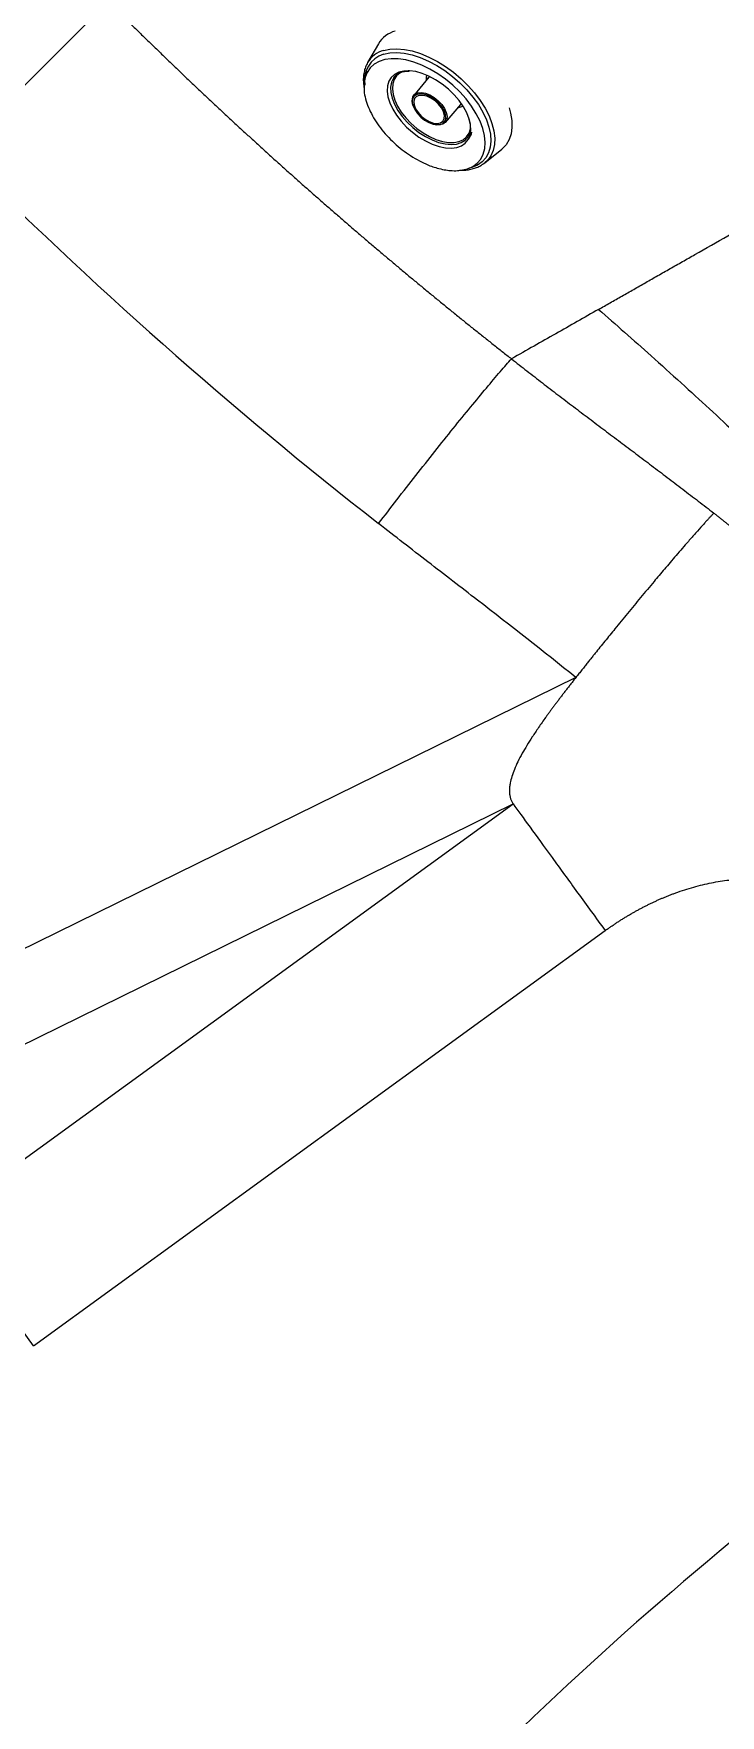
# Model space of a CAD drawing. Extents: x 398 to 508, y 623 to 782.
# Drawn here: x 470.7 to 478.29, y 679.11 to 697.71 of the extents above; entities that cross this region are included whole.
import ezdxf

# ---------------------------------------------------------------- set-up
doc = ezdxf.new("R2010")
doc.units = 0
doc.header["$MEASUREMENT"] = 0
doc.layers.add('GEOMETRY', color=2, linetype='Continuous', lineweight=25)

msp = doc.modelspace()

# ---------------------------------------------------------------- linework, layer by layer
at = {"layer": 'GEOMETRY'}
for p, q in [((471.524, 698.068), (469.866, 696.41)), ((474.511, 697.601), (474.392, 697.394)), ((474.386, 697.298), (474.368, 697.242)), ((474.689, 697.24), (474.681, 697.23)), ((475.068, 697.232), (474.901, 697.032)), ((475.251, 696.733), (475.422, 696.93)), ((475.422, 696.93), (475.429, 696.939)), ((475.247, 696.747), (475.25, 696.752)), ((475.486, 696.553), (475.489, 696.556)), ((475.688, 696.287), (475.874, 696.436)), ((475.541, 696.239), (475.594, 696.266)), ((475.671, 696.275), (475.688, 696.286)), ((476.694, 690.592), (468.967, 686.793)), ((469.265, 685.881), (476.001, 689.193)), ((469.681, 684.601), (476.001, 689.193)), ((470.699, 683.2), (477.019, 687.792)), ((470.699, 683.2), (469.681, 684.601))]:
    msp.add_line(p, q, dxfattribs=at)
at = {"layer": 'GEOMETRY', "flags": 128}
for points in [[(475.666, 696.665), (475.635, 696.746), (475.593, 696.829), (475.542, 696.911), (475.481, 696.992), (475.411, 697.069), (475.335, 697.143), (475.254, 697.21), (475.168, 697.27), (475.079, 697.323), (474.99, 697.366), (474.901, 697.4), (474.814, 697.423), (474.731, 697.436), (474.653, 697.437), (474.582, 697.428), (474.518, 697.407), (474.464, 697.376), (474.419, 697.335), (474.386, 697.285), (474.368, 697.242)], [(474.567, 697.528), (474.637, 697.543), (474.715, 697.547), (474.798, 697.54), (474.886, 697.523), (474.977, 697.494), (475.07, 697.456), (475.163, 697.408), (475.254, 697.351), (475.342, 697.287), (475.426, 697.216), (475.504, 697.139), (475.575, 697.058), (475.637, 696.975), (475.691, 696.889), (475.734, 696.804), (475.766, 696.72), (475.787, 696.638), (475.797, 696.56), (475.794, 696.488), (475.78, 696.422), (475.754, 696.363), (475.717, 696.313), (475.688, 696.287)], [(474.569, 697.486), (474.638, 697.501), (474.715, 697.505), (474.797, 697.497), (474.884, 697.479), (474.974, 697.45), (475.065, 697.411), (475.156, 697.363), (475.246, 697.306), (475.332, 697.241), (475.413, 697.17), (475.489, 697.094), (475.556, 697.013), (475.616, 696.93), (475.666, 696.846), (475.705, 696.762), (475.733, 696.68), (475.75, 696.601), (475.755, 696.526), (475.748, 696.457), (475.729, 696.395), (475.699, 696.341), (475.658, 696.295), (475.606, 696.26), (475.545, 696.235), (475.512, 696.226)], [(474.839, 697.303), (474.792, 697.301), (474.736, 697.288), (474.689, 697.264), (474.652, 697.23), (474.625, 697.187), (474.61, 697.136), (474.607, 697.078), (474.616, 697.015), (474.637, 696.949), (474.669, 696.88), (474.711, 696.812), (474.763, 696.745), (474.823, 696.681), (474.889, 696.623), (474.959, 696.571), (475.033, 696.527), (475.107, 696.491), (475.181, 696.466), (475.252, 696.452), (475.318, 696.448), (475.377, 696.456), (475.429, 696.475), (475.471, 696.503), (475.503, 696.542), (475.524, 696.589), (475.533, 696.644), (475.53, 696.704), (475.515, 696.769), (475.515, 696.769)], [(474.795, 697.298), (474.748, 697.277), (474.711, 697.246), (474.684, 697.206), (474.669, 697.158), (474.665, 697.103), (474.673, 697.042), (474.693, 696.978), (474.723, 696.913), (474.764, 696.847), (474.814, 696.782), (474.872, 696.722), (474.936, 696.666), (475.005, 696.617), (475.076, 696.576), (475.147, 696.544), (475.218, 696.522), (475.285, 696.51), (475.347, 696.51), (475.402, 696.52), (475.449, 696.541), (475.486, 696.572), (475.513, 696.612), (475.529, 696.661), (475.531, 696.677)], [(475.515, 696.769), (475.489, 696.837), (475.451, 696.906), (475.404, 696.974), (475.348, 697.039), (475.285, 697.101), (475.217, 697.156), (475.144, 697.204), (475.07, 697.244), (474.996, 697.274), (474.923, 697.294), (474.855, 697.303), (474.839, 697.303)], [(475.042, 697.202), (475.043, 697.231), (475.048, 697.254)], [(474.681, 697.23), (474.676, 697.223), (474.655, 697.177), (474.645, 697.124), (474.648, 697.064), (474.662, 697), (474.688, 696.934), (474.725, 696.866), (474.773, 696.799), (474.828, 696.735), (474.891, 696.675), (474.959, 696.621), (475.031, 696.575), (475.104, 696.538), (475.177, 696.511), (475.248, 696.494), (475.314, 696.488), (475.374, 696.493), (475.426, 696.51), (475.469, 696.537), (475.486, 696.553)], [(474.893, 697.02), (474.914, 697.044), (474.946, 697.059), (474.986, 697.063), (475.031, 697.055), (475.08, 697.036), (475.128, 697.008), (475.173, 696.972), (475.212, 696.931), (475.242, 696.886), (475.262, 696.842), (475.271, 696.8), (475.267, 696.763), (475.251, 696.734), (475.225, 696.714), (475.189, 696.705), (475.145, 696.707), (475.14, 696.708)], [(475.041, 697.229), (475.042, 697.205), (475.042, 697.198)], [(475.077, 697.241), (475.069, 697.233), (475.068, 697.232)], [(474.892, 697), (474.889, 696.993), (474.886, 696.957), (474.894, 696.917), (474.913, 696.874), (474.942, 696.832), (474.979, 696.792), (475.022, 696.758), (475.069, 696.731), (475.115, 696.713), (475.158, 696.706), (475.197, 696.709), (475.225, 696.722)], [(474.928, 697.039), (474.904, 697.021), (474.892, 697)], [(474.911, 696.996), (474.903, 696.964), (474.906, 696.926), (474.922, 696.884), (474.949, 696.842), (474.985, 696.802), (475.028, 696.768), (475.073, 696.742), (475.119, 696.726), (475.161, 696.721), (475.196, 696.728), (475.222, 696.746), (475.237, 696.774), (475.24, 696.809), (475.23, 696.849), (475.208, 696.892), (475.176, 696.933), (475.137, 696.97), (475.092, 697.001), (475.046, 697.022), (475.002, 697.032), (474.963, 697.031), (474.932, 697.019), (474.911, 696.996)], [(475.25, 696.752), (475.257, 696.779), (475.254, 696.817), (475.241, 696.858), (475.216, 696.901), (475.183, 696.943), (475.142, 696.98), (475.097, 697.011), (475.051, 697.034), (475.005, 697.046), (474.964, 697.048), (474.93, 697.039), (474.928, 697.039)], [(475.955, 696.895), (475.972, 696.835), (475.986, 696.753), (475.988, 696.676), (475.978, 696.605), (475.956, 696.542), (475.923, 696.486), (475.878, 696.44), (475.874, 696.436)], [(475.225, 696.722), (475.227, 696.723), (475.247, 696.747)], [(475.541, 696.239), (475.554, 696.246), (475.604, 696.282), (475.643, 696.327), (475.671, 696.382), (475.687, 696.444), (475.692, 696.512), (475.685, 696.587), (475.666, 696.665)], [(475.446, 696.208), (475.495, 696.22), (475.541, 696.239)]]:
    msp.add_lwpolyline(points, dxfattribs=at)
at = {"layer": 'GEOMETRY'}
for centre, radius, start, end in [((474.778, 697.444), 0.31, 105.4375, 149.4743), ((474.657, 697.199), 0.301, 106.9894, 190.1527), ((474.645, 697.245), 0.294, 105.4189, 149.4929), ((474.709, 697.136), 0.357, 162.7622, 183.3673), ((475.01, 696.97), 0.128, 156.9574, 203.7483), ((475.389, 697.022), 0.123, 273.2568, 297.9411), ((475.358, 696.666), 0.191, 320.0856, 347.9139), ((503.884, 650.114), 40.06, 126.5278, 142.2695), ((503.884, 650.114), 38.08, 126.5278, 142.3602)]:
    msp.add_arc(centre, radius, start, end, dxfattribs=at)
msp.add_ellipse((507.181, 733.725), major_axis=(37.315, 37.315), ratio=0.984922, start_param=3.141593, end_param=3.261061, dxfattribs=at)
for points, knots in [([(471.112, 708.344), (471.453, 707.791), (471.808, 707.25), (472.547, 706.193), (472.931, 705.678), (473.729, 704.672), (474.142, 704.181), (474.997, 703.225), (475.439, 702.76), (476.352, 701.854), (476.823, 701.413), (477.551, 700.772), (477.798, 700.562), (478.173, 700.251), (478.299, 700.148), (478.553, 699.945), (478.68, 699.844), (479.319, 699.346), (479.841, 698.964), (480.906, 698.232), (481.449, 697.882), (482.002, 697.548)], [0, 0, 0, 0, 0.125, 0.125, 0.25, 0.25, 0.375, 0.375, 0.5, 0.5, 0.625, 0.625, 0.6875, 0.6875, 0.71875, 0.71875, 0.75, 0.75, 0.875, 0.875, 1, 1, 1, 1]), ([(471.524, 698.068), (471.555, 698.038), (471.616, 697.977), (471.708, 697.885), (471.8, 697.794), (471.893, 697.703), (471.986, 697.613), (472.079, 697.523), (472.172, 697.433), (472.265, 697.343), (472.359, 697.253), (472.453, 697.164), (472.547, 697.075), (472.641, 696.986), (472.736, 696.897), (472.83, 696.809), (472.925, 696.721), (473.021, 696.633), (473.116, 696.546), (473.212, 696.458), (473.308, 696.371), (473.404, 696.284), (473.5, 696.198), (473.597, 696.112), (473.694, 696.025), (473.791, 695.94), (473.888, 695.854), (473.986, 695.769), (474.084, 695.684), (474.182, 695.599), (474.28, 695.514), (474.378, 695.43), (474.477, 695.346), (474.576, 695.262), (474.675, 695.179), (474.774, 695.095), (474.874, 695.012), (474.973, 694.93), (475.073, 694.847), (475.174, 694.765), (475.274, 694.683), (475.375, 694.601), (475.475, 694.52), (475.576, 694.439), (475.678, 694.358), (475.779, 694.277), (475.881, 694.197), (475.949, 694.143), (475.983, 694.117)], [0, 0, 0, 0, 0.021748, 0.043493, 0.065236, 0.086977, 0.108716, 0.130454, 0.15219, 0.173924, 0.195657, 0.217389, 0.239121, 0.260851, 0.282581, 0.304311, 0.32604, 0.347769, 0.369499, 0.391228, 0.412959, 0.434689, 0.456421, 0.478153, 0.499887, 0.521622, 0.543358, 0.565095, 0.586833, 0.608573, 0.630313, 0.652055, 0.673797, 0.69554, 0.717284, 0.739028, 0.760774, 0.78252, 0.804266, 0.826013, 0.84776, 0.869508, 0.891256, 0.913005, 0.934753, 0.956502, 0.978251, 1, 1, 1, 1]), ([(474.392, 697.394), (474.383, 697.377), (474.366, 697.344), (474.351, 697.288), (474.344, 697.228), (474.343, 697.182), (474.347, 697.155), (474.348, 697.15)], [0, 0, 0, 0, 0.228958, 0.467069, 0.70359, 0.945034, 1, 1, 1, 1]), ([(474.683, 697.231), (474.685, 697.234), (474.694, 697.249), (474.72, 697.269), (474.76, 697.289), (474.805, 697.299), (474.837, 697.299), (474.851, 697.299)], [0, 0, 0, 0, 0.069085, 0.3265, 0.583983, 0.830494, 1, 1, 1, 1]), ([(474.368, 697.241), (474.359, 697.213), (474.35, 697.183), (474.351, 697.15), (474.351, 697.149)], [0, 0, 0, 0, 0.9655457, 1, 1, 1, 1]), ([(474.351, 697.149), (474.351, 697.119), (474.352, 697.061), (474.373, 696.97), (474.408, 696.877), (474.456, 696.784), (474.515, 696.694), (474.585, 696.607), (474.664, 696.524), (474.751, 696.447), (474.843, 696.379), (474.939, 696.32), (475.024, 696.277), (475.097, 696.247), (475.166, 696.225), (475.237, 696.208), (475.312, 696.199), (475.381, 696.197), (475.422, 696.204), (475.44, 696.208)], [0, 0, 0, 0, 0.068805, 0.137131, 0.203705, 0.268662, 0.332784, 0.396869, 0.460931, 0.524983, 0.589038, 0.652789, 0.715211, 0.756067, 0.798019, 0.85121, 0.899637, 0.955423, 1, 1, 1, 1]), ([(476.945, 694.664), (476.988, 694.689), (477.074, 694.738), (477.204, 694.812), (477.335, 694.886), (477.467, 694.962), (477.601, 695.038), (477.737, 695.116), (477.873, 695.193), (478.086, 695.314), (478.372, 695.477), (478.729, 695.681), (479.044, 695.86), (479.34, 696.029), (479.698, 696.234), (480.074, 696.448), (480.433, 696.653), (480.674, 696.79), (480.878, 696.907), (481.058, 697.01), (481.179, 697.078), (481.239, 697.112)], [0, 0, 0, 0, 0.0301838, 0.0606755, 0.0914685, 0.1225644, 0.153967, 0.1856748, 0.2176865, 0.2499999, 0.3347997, 0.4181357, 0.5000001, 0.5552597, 0.6250001, 0.7499999, 0.8165893, 0.8749998, 0.9166806, 0.9583497, 1, 1, 1, 1]), ([(475.511, 696.776), (475.513, 696.766), (475.522, 696.737), (475.528, 696.691), (475.527, 696.642), (475.517, 696.6), (475.503, 696.571), (475.49, 696.558), (475.486, 696.554)], [0, 0, 0, 0, 0.104745, 0.304634, 0.504619, 0.70643, 0.913592, 1, 1, 1, 1]), ([(475.431, 696.204), (475.432, 696.204), (475.453, 696.203), (475.493, 696.207), (475.547, 696.217), (475.598, 696.233), (475.639, 696.252), (475.662, 696.269), (475.671, 696.275)], [0, 0, 0, 0, 0.0145112, 0.2257382, 0.4438934, 0.6525161, 0.8620426, 1, 1, 1, 1]), ([(475.44, 696.208), (475.448, 696.209), (475.486, 696.213), (475.517, 696.228), (475.541, 696.239)], [0, 0, 0, 0, 0.208568, 1, 1, 1, 1]), ([(476.945, 694.664), (476.866, 694.619), (476.708, 694.529), (476.471, 694.394), (476.229, 694.257), (476.066, 694.164), (475.983, 694.117)], [0, 0, 0, 0, 0.245229, 0.491991, 0.740285, 1, 1, 1, 1]), ([(476.945, 694.664), (477.041, 694.58), (477.235, 694.41), (477.54, 694.139), (477.852, 693.857), (478.171, 693.565), (478.487, 693.272), (478.805, 692.972), (479.103, 692.687), (479.368, 692.43), (479.598, 692.203), (479.812, 691.988), (480.016, 691.779), (480.222, 691.565), (480.426, 691.346), (480.572, 691.186), (480.656, 691.091), (480.683, 691.061), (480.71, 691.03), (480.738, 690.998), (480.765, 690.967), (480.795, 690.933), (480.837, 690.885), (480.894, 690.818), (480.962, 690.738), (481.033, 690.653), (481.099, 690.572), (481.169, 690.486), (481.243, 690.393), (481.328, 690.284), (481.41, 690.176), (481.483, 690.078), (481.54, 689.999), (481.587, 689.933), (481.624, 689.881), (481.654, 689.838), (481.682, 689.798), (481.703, 689.767), (481.722, 689.738), (481.745, 689.704), (481.826, 689.581), (481.938, 689.405), (482.066, 689.188), (482.173, 688.996), (482.274, 688.802), (482.37, 688.602), (482.444, 688.436), (482.489, 688.329), (482.507, 688.285), (482.51, 688.277)], [0, 0, 0, 0, 0.045047, 0.091389, 0.144145, 0.193712, 0.243465, 0.295982, 0.347509, 0.388138, 0.425765, 0.460401, 0.494577, 0.52794, 0.564436, 0.599153, 0.60388, 0.60865, 0.613461, 0.618314, 0.623209, 0.628147, 0.633983, 0.645713, 0.659028, 0.670675, 0.68449, 0.695617, 0.709386, 0.725915, 0.744078, 0.757166, 0.768616, 0.778429, 0.785266, 0.791037, 0.796807, 0.802576, 0.80421, 0.809055, 0.816775, 0.855943, 0.882239, 0.905404, 0.933297, 0.959204, 0.983139, 0.997164, 1, 1, 1, 1]), ([(474.513, 692.295), (474.579, 692.382), (474.647, 692.47), (474.785, 692.648), (474.855, 692.738), (474.995, 692.917), (475.065, 693.006), (475.204, 693.18), (475.272, 693.265), (475.404, 693.429), (475.469, 693.508), (475.592, 693.658), (475.65, 693.729), (475.76, 693.859), (475.811, 693.92), (475.904, 694.028), (475.946, 694.076), (475.983, 694.117)], [0, 0, 0, 0, 0.125, 0.125, 0.25, 0.25, 0.375, 0.375, 0.5, 0.5, 0.625, 0.625, 0.75, 0.75, 0.875, 0.875, 1, 1, 1, 1]), ([(475.983, 694.117), (476.011, 694.095), (476.068, 694.05), (476.153, 693.984), (476.239, 693.917), (476.324, 693.851), (476.41, 693.785), (476.496, 693.719), (476.582, 693.654), (476.668, 693.588), (476.754, 693.523), (476.841, 693.458), (476.927, 693.392), (477.013, 693.327), (477.1, 693.262), (477.186, 693.197), (477.273, 693.132), (477.359, 693.067), (477.445, 693.002), (477.532, 692.936), (477.618, 692.871), (477.704, 692.806), (477.79, 692.74), (477.876, 692.675), (477.962, 692.609), (478.048, 692.543), (478.134, 692.477), (478.191, 692.433), (478.219, 692.411)], [0, 0, 0, 0, 0.038481, 0.076959, 0.115435, 0.153909, 0.192381, 0.230852, 0.269321, 0.307791, 0.346259, 0.384727, 0.423193, 0.461658, 0.500121, 0.538583, 0.577044, 0.615503, 0.65396, 0.692415, 0.73087, 0.769322, 0.807773, 0.846222, 0.88467, 0.923115, 0.961559, 1, 1, 1, 1]), ([(478.219, 692.411), (478.217, 692.408), (478.211, 692.402), (478.202, 692.392), (478.192, 692.382), (478.182, 692.371), (478.171, 692.36), (478.16, 692.347), (478.148, 692.334), (478.136, 692.32), (478.122, 692.306), (478.108, 692.29), (478.075, 692.254), (478.02, 692.192), (477.945, 692.106), (477.872, 692.022), (477.804, 691.944), (477.739, 691.867), (477.676, 691.794), (477.616, 691.723), (477.529, 691.619), (477.413, 691.48), (477.268, 691.304), (477.135, 691.142), (477.016, 690.994), (476.934, 690.893), (476.88, 690.826), (476.852, 690.791), (476.823, 690.755), (476.793, 690.716), (476.761, 690.676), (476.728, 690.634), (476.706, 690.606), (476.694, 690.592)], [0, 0, 0, 0, 0.009487, 0.019352, 0.029594, 0.040212, 0.051205, 0.062572, 0.074311, 0.086422, 0.098903, 0.111752, 0.12497, 0.18768, 0.250017, 0.299306, 0.345488, 0.388605, 0.428704, 0.465827, 0.500022, 0.588043, 0.671146, 0.749905, 0.813527, 0.874547, 0.889919, 0.906105, 0.923115, 0.940978, 0.959722, 0.979385, 1, 1, 1, 1]), ([(478.219, 692.411), (478.229, 692.403), (478.249, 692.388), (478.279, 692.364), (478.308, 692.341), (478.337, 692.317), (478.366, 692.294), (478.395, 692.27), (478.424, 692.246), (478.452, 692.222), (478.481, 692.198), (478.509, 692.174), (478.537, 692.149), (478.565, 692.125), (478.593, 692.1), (478.62, 692.076), (478.648, 692.051), (478.675, 692.026), (478.702, 692.001), (478.729, 691.976), (478.756, 691.951), (478.783, 691.926), (478.81, 691.901), (478.836, 691.876), (478.863, 691.85), (478.889, 691.825), (478.915, 691.799), (478.942, 691.773), (478.968, 691.748), (478.994, 691.722), (479.019, 691.696), (479.045, 691.67), (479.071, 691.644), (479.096, 691.618), (479.121, 691.592), (479.147, 691.565), (479.172, 691.539), (479.197, 691.513), (479.222, 691.486), (479.247, 691.46), (479.272, 691.433), (479.296, 691.406), (479.321, 691.38), (479.346, 691.353), (479.37, 691.326), (479.395, 691.299), (479.419, 691.273), (479.443, 691.246), (479.467, 691.219), (479.492, 691.192), (479.516, 691.164), (479.54, 691.137), (479.564, 691.11), (479.587, 691.083), (479.611, 691.056), (479.635, 691.028), (479.659, 691.001), (479.683, 690.974), (479.706, 690.946), (479.73, 690.919), (479.753, 690.891), (479.777, 690.864), (479.8, 690.836), (479.824, 690.809), (479.847, 690.781), (479.871, 690.754), (479.894, 690.726), (479.917, 690.698), (479.94, 690.67), (479.964, 690.643), (479.987, 690.615), (480.01, 690.587), (480.033, 690.559), (480.056, 690.531), (480.079, 690.504), (480.102, 690.476), (480.126, 690.448), (480.149, 690.42), (480.172, 690.392), (480.195, 690.364), (480.218, 690.336), (480.241, 690.308), (480.264, 690.28), (480.287, 690.252), (480.31, 690.224), (480.333, 690.196), (480.356, 690.167), (480.379, 690.139), (480.402, 690.111), (480.425, 690.083), (480.448, 690.055), (480.471, 690.027), (480.494, 689.998), (480.517, 689.97), (480.54, 689.942), (480.563, 689.914), (480.586, 689.885), (480.616, 689.849), (480.653, 689.804), (480.696, 689.751), (480.74, 689.697), (480.784, 689.644), (480.828, 689.59), (480.871, 689.537), (480.915, 689.483), (480.959, 689.429), (481.003, 689.375), (481.047, 689.321), (481.091, 689.267), (481.136, 689.213), (481.18, 689.159), (481.224, 689.105), (481.269, 689.051), (481.313, 688.996), (481.343, 688.96), (481.358, 688.942)], [0, 0, 0, 0, 0.0078876, 0.0157629, 0.023627, 0.0314807, 0.0393249, 0.0471604, 0.0549882, 0.0628088, 0.0706232, 0.0784319, 0.0862356, 0.094035, 0.1018307, 0.1096233, 0.1174133, 0.1252012, 0.1329875, 0.1407727, 0.1485571, 0.1563412, 0.1641254, 0.17191, 0.1796953, 0.1874816, 0.1952692, 0.2030583, 0.2108491, 0.218642, 0.2264369, 0.2342342, 0.2420339, 0.2498361, 0.2576411, 0.2654488, 0.2732594, 0.2810729, 0.2888895, 0.296709, 0.3045317, 0.3123573, 0.320186, 0.3280176, 0.3358521, 0.3436894, 0.3515295, 0.3593723, 0.3672175, 0.3750652, 0.3829151, 0.3907672, 0.3986213, 0.4064773, 0.4143349, 0.422194, 0.4300545, 0.437916, 0.4457786, 0.4536418, 0.4615056, 0.4693697, 0.4772338, 0.4850977, 0.4929612, 0.5008241, 0.5086861, 0.516547, 0.5244067, 0.5322651, 0.5401219, 0.547977, 0.5558303, 0.5636816, 0.5715308, 0.5793777, 0.5872222, 0.5950641, 0.6029034, 0.6107398, 0.6185733, 0.6264036, 0.6342308, 0.6420546, 0.6498751, 0.657692, 0.6655054, 0.6733152, 0.6811213, 0.6889237, 0.6967224, 0.7045174, 0.7123086, 0.7200962, 0.7278801, 0.7356605, 0.7434374, 0.7512109, 0.7658322, 0.7804429, 0.7950442, 0.8096378, 0.8242256, 0.8388099, 0.8533932, 0.8679784, 0.8825689, 0.8971684, 0.9117806, 0.9264101, 0.9410616, 0.9557403, 0.9704521, 0.985203, 1, 1, 1, 1]), ([(476.694, 690.592), (476.335, 690.882), (475.972, 691.165), (475.424, 691.589), (475.241, 691.73), (474.877, 692.012), (474.694, 692.153), (474.513, 692.295)], [0, 0, 0, 0, 0.5, 0.5, 0.75, 0.75, 1, 1, 1, 1]), ([(476.694, 690.592), (476.685, 690.58), (476.666, 690.556), (476.639, 690.521), (476.612, 690.487), (476.586, 690.453), (476.56, 690.42), (476.536, 690.387), (476.511, 690.355), (476.488, 690.324), (476.465, 690.294), (476.443, 690.264), (476.421, 690.235), (476.4, 690.206), (476.38, 690.178), (476.34, 690.123), (476.283, 690.043), (476.214, 689.939), (476.154, 689.844), (476.1, 689.753), (476.053, 689.664), (476.014, 689.578), (475.986, 689.499), (475.971, 689.441), (475.964, 689.403), (475.962, 689.382), (475.96, 689.36), (475.96, 689.34), (475.96, 689.32), (475.962, 689.301), (475.964, 689.283), (475.968, 689.266), (475.972, 689.249), (475.978, 689.234), (475.985, 689.219), (475.992, 689.205), (475.998, 689.197), (476.001, 689.193)], [0, 0, 0, 0, 0.026966, 0.053342, 0.079129, 0.104327, 0.128936, 0.152957, 0.17639, 0.199235, 0.221493, 0.243164, 0.264249, 0.284749, 0.304664, 0.323994, 0.402798, 0.474086, 0.537965, 0.594582, 0.654428, 0.708433, 0.757274, 0.801864, 0.816546, 0.831124, 0.845654, 0.860191, 0.874791, 0.889508, 0.904395, 0.919503, 0.934883, 0.95058, 0.966638, 0.983099, 1, 1, 1, 1]), ([(476.001, 689.193), (476.052, 689.122), (476.115, 689.036), (476.26, 688.836), (476.342, 688.723), (476.52, 688.478), (476.615, 688.347), (476.813, 688.074), (476.916, 687.933), (477.019, 687.792)], [0, 0, 0, 0, 0.25, 0.25, 0.5, 0.5, 0.75, 0.75, 1, 1, 1, 1]), ([(477.019, 687.792), (477.029, 687.799), (477.05, 687.814), (477.081, 687.836), (477.113, 687.858), (477.145, 687.879), (477.176, 687.9), (477.208, 687.92), (477.241, 687.94), (477.273, 687.959), (477.305, 687.978), (477.338, 687.997), (477.37, 688.015), (477.403, 688.033), (477.436, 688.05), (477.469, 688.067), (477.503, 688.084), (477.536, 688.1), (477.57, 688.116), (477.603, 688.131), (477.637, 688.146), (477.671, 688.16), (477.705, 688.174), (477.74, 688.188), (477.828, 688.221), (477.97, 688.269), (478.167, 688.319), (478.362, 688.351), (478.556, 688.367), (478.747, 688.365), (478.933, 688.344), (479.11, 688.304), (479.237, 688.259), (479.32, 688.223), (479.362, 688.203), (479.403, 688.182), (479.443, 688.159), (479.482, 688.136), (479.52, 688.111), (479.558, 688.085), (479.594, 688.057), (479.63, 688.029), (479.664, 687.999), (479.698, 687.968), (479.731, 687.936), (479.763, 687.902), (479.794, 687.867), (479.824, 687.832), (479.844, 687.807), (479.853, 687.794)], [0, 0, 0, 0, 0.012268, 0.024494, 0.036681, 0.04883, 0.060943, 0.07302, 0.085065, 0.097078, 0.109061, 0.121015, 0.132943, 0.144846, 0.156725, 0.168582, 0.18042, 0.192239, 0.204041, 0.215829, 0.227603, 0.239366, 0.251119, 0.262864, 0.274602, 0.341422, 0.405985, 0.46869, 0.529973, 0.591739, 0.651029, 0.708504, 0.764892, 0.779768, 0.794547, 0.809243, 0.823871, 0.838448, 0.85299, 0.867512, 0.882032, 0.896564, 0.911126, 0.925733, 0.940402, 0.955148, 0.969986, 0.984932, 1, 1, 1, 1]), ([(481.942, 679.797), (481.25, 679.293), (480.579, 678.767), (479.283, 677.671), (478.657, 677.101), (477.447, 675.919), (476.864, 675.306), (475.741, 674.037), (475.201, 673.381), (474.683, 672.703)], [0, 0, 0, 0, 0.25, 0.25, 0.5, 0.5, 0.75, 0.75, 1, 1, 1, 1])]:
    msp.add_open_spline(points, degree=3, knots=knots, dxfattribs=at)

doc.saveas('drawing.dxf')
